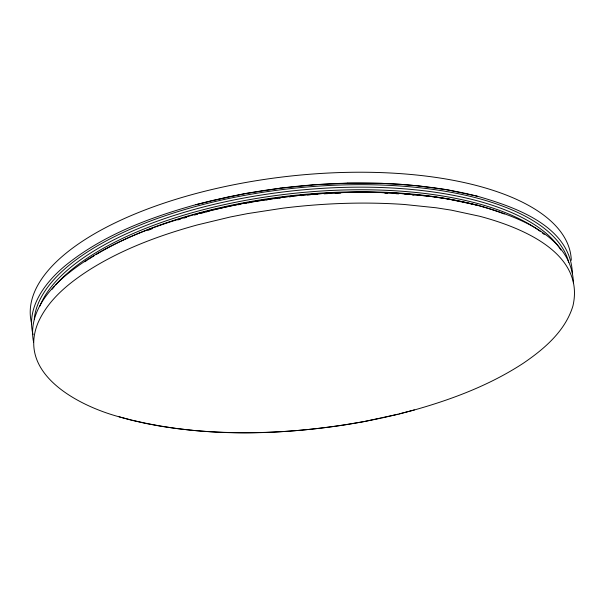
<?xml version="1.0" encoding="UTF-8"?>
<svg xmlns="http://www.w3.org/2000/svg" width="605" height="605" viewBox="0 0 605 605"><rect width="100%" height="100%" fill="white"/><g stroke="black" fill="none" stroke-linecap="round" stroke-linejoin="round"><path stroke-width="0.91" d="M572.398 273.528C570.636 226.179 515.483 207.167 477.413 196.232L446.036 189.562L414.909 185.485M573.434 282.769C571.672 235.421 516.519 216.416 478.449 205.473L447.072 198.811L431.788 196.534L403.104 193.691C362.614 190.787 321.868 192.382 281.612 197.404L242.945 203.416L213.157 209.799M414.349 409.971L399.194 413.949M195.838 204.702L211.13 200.784M196.875 213.943L212.166 210.033M398.007 414.251L382.209 417.904M212.121 200.557L245.373 193.57L280.387 188.185L315.772 184.676L347.406 183.232M228.191 196.935L194.848 204.951C149.049 217.792 103.115 235.042 65.748 265.255C45.73 281.718 25.826 307.196 33.048 334.701M229.227 206.176L195.884 214.193C151.038 226.784 106.064 243.528 69.151 272.651C48.521 288.94 27.754 313.95 33.578 342.059M381.263 418.115L364.906 421.42M228.803 196.814L245.373 193.57M364.331 421.534L398.249 414.191L415.786 409.562C453.41 398.899 490.504 384.719 523.355 363.204C544.288 348.956 565.357 330.988 572.943 305.903C585.269 252.482 520.209 227.019 479.659 216.257L451.277 210.147L436.107 207.78L404.314 204.475C363.817 201.677 323.085 203.212 282.822 208.188L247.619 213.595L230.437 216.961L197.094 224.984C159.614 235.337 122.588 248.957 89.555 269.762C68.667 283.155 47.984 299.823 37.888 323.146C17.137 374.041 78.574 405.713 118.293 416.58C198.236 438.844 283.261 436.016 364.331 421.534L347.361 424.476M229.84 206.063L246.409 202.811M245.819 193.494L262.797 190.643M246.855 202.735L263.833 199.892M263.099 190.605L280.387 188.185M346.952 424.551C295.626 432.552 243.293 435.108 191.52 430.238M264.135 199.847L281.423 197.427M280.576 188.163C320.824 183.073 361.578 181.689 402.068 184.449L418.123 185.848M281.612 197.404C321.815 192.382 362.501 190.877 402.93 193.676M347.429 183.133L381.853 183.33L401.894 184.434M403.104 193.691L419.167 195.097M402.068 184.449L414.841 185.584M191.331 430.223L175.79 428.453M433.861 187.747L418.395 185.886M419.431 195.128L434.897 196.996M175.488 428.416L160.62 426.207M449.023 190.121L434.246 187.807M435.282 197.056L450.067 199.363M160.204 426.139L146.085 423.508M449.545 190.22L463.392 192.912M450.581 199.461L464.428 202.161M145.533 423.402L132.238 420.369M464.216 193.101L477.201 196.179M465.253 202.35L478.237 205.428M131.376 420.165L119.124 416.815M39.877 306.07A267.546 109.671 -6.4 0 1 292.971 190.84A267.546 109.671 -6.4 0 1 560.88 250.024M34.243 319.198A269.406 110.435 -6.4 0 1 293.569 188.291A269.406 110.435 -6.4 0 1 568.708 262.404M52.136 289.22A266.858 109.392 -6.4 0 1 54.533 286.294M55.683 284.97A266.858 109.392 -6.4 0 1 291.239 193.645A266.858 109.392 -6.4 0 1 540.167 231.322M542.239 232.887A266.858 109.392 -6.4 0 1 544.235 234.483M84.889 261.746A267.546 109.671 -6.4 0 1 87.226 260.173M88.693 259.205A267.546 109.671 -6.4 0 1 93.979 255.847M96.316 254.425A267.546 109.671 -6.4 0 1 497.113 211.349M497.96 211.644A267.546 109.671 -6.4 0 1 504.215 213.958M147.968 230.331A269.406 110.435 -6.4 0 1 152.203 228.72M177.832 219.948A269.406 110.435 -6.4 0 1 180.426 219.146M183.905 218.095A269.406 110.435 -6.4 0 1 186.529 217.316M194.492 215.055A269.406 110.435 -6.4 0 1 197.17 214.321M201.662 213.119A269.406 110.435 -6.4 0 1 204.377 212.415M206.192 211.954A269.406 110.435 -6.4 0 1 208.929 211.266M238.052 204.8A269.406 110.435 -6.4 0 1 239.845 204.452M244.337 203.598A269.406 110.435 -6.4 0 1 246.137 203.265M247.944 202.94A269.406 110.435 -6.4 0 1 249.752 202.614M266.132 199.937A269.406 110.435 -6.4 0 1 267.962 199.658M274.383 198.743A269.406 110.435 -6.4 0 1 277.135 198.372M278.973 198.13A269.406 110.435 -6.4 0 1 280.811 197.895M289.107 196.89A269.406 110.435 -6.4 0 1 290.952 196.678M301.101 195.627A269.406 110.435 -6.4 0 1 302.946 195.453M307.567 195.037A269.406 110.435 -6.4 0 1 310.335 194.81M314.025 194.515A269.406 110.435 -6.4 0 1 317.708 194.243M324.159 193.827A269.406 110.435 -6.4 0 1 327.842 193.615M335.185 193.252A269.406 110.435 -6.4 0 1 340.675 193.04M384.863 193.131A269.406 110.435 -6.4 0 1 387.639 193.252M395.92 193.683A269.406 110.435 -6.4 0 1 398.65 193.857M404.995 194.311A269.406 110.435 -6.4 0 1 406.794 194.447M412.156 194.916A269.406 110.435 -6.4 0 1 413.933 195.082M31.694 323.834A271.963 111.479 -6.4 0 1 284.698 176.72A271.963 111.479 -6.4 0 1 571.294 260.286"/></g></svg>
